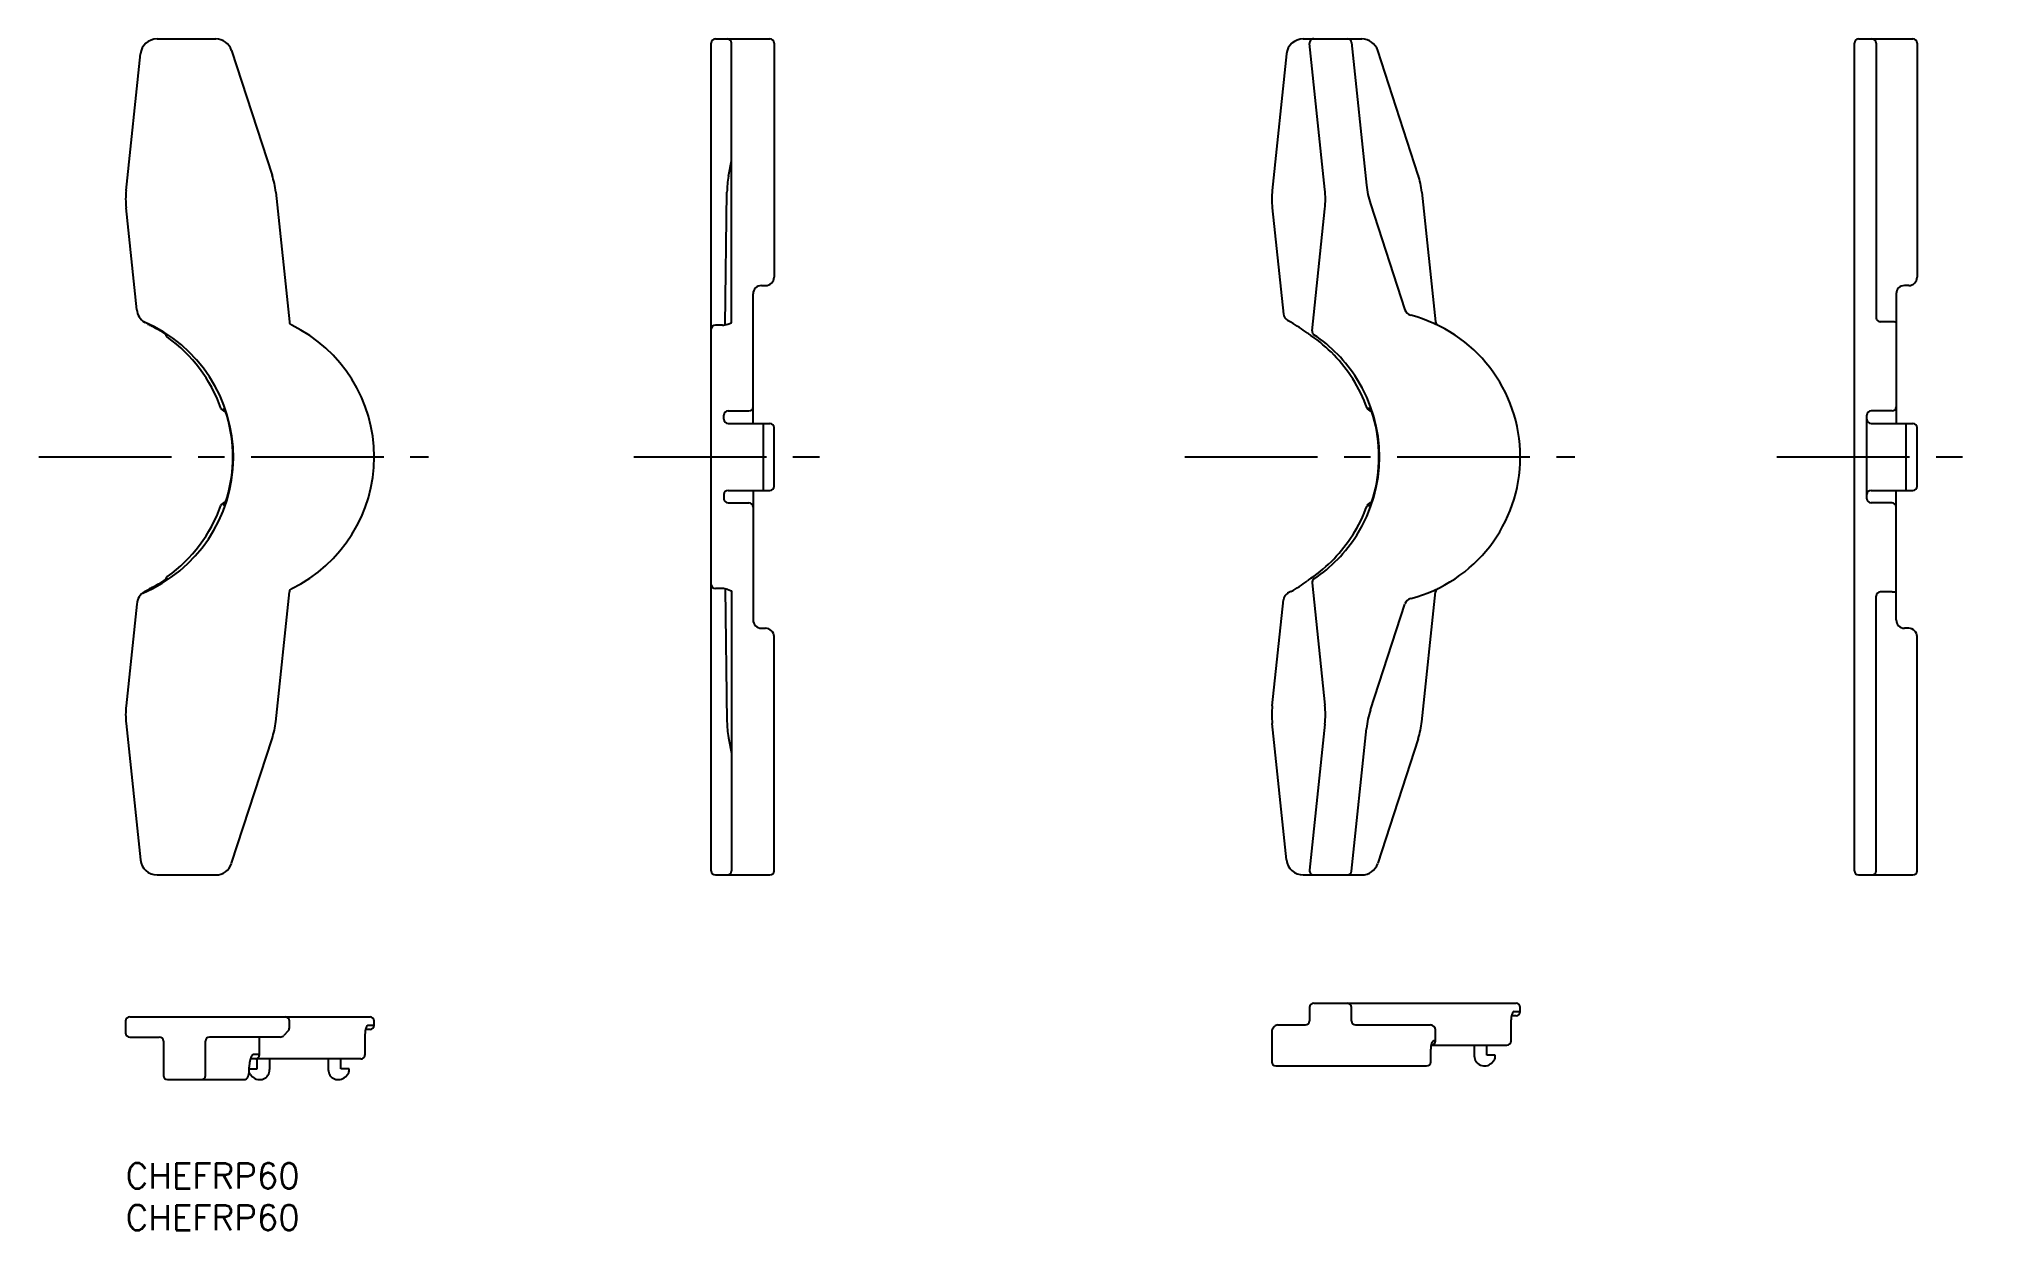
# Model space of a CAD drawing. Extents: x -10 to 222, y -8 to 134.
import ezdxf

# ---------------------------------------------------------------- set-up
doc = ezdxf.new("R2010")
doc.units = 0
doc.header["$LTSCALE"] = 0.5
doc.linetypes.add('CENTER', pattern=[50.8, 31.75, -6.35, 6.35, -6.35])
for name, color, linetype in [('MSM_CENTER', 1, 'CENTER'), ('MSM_CONTINUOUS', 7, 'CONTINUOUS'), ('MSM_PART_NUMBER', 7, 'CONTINUOUS')]:
    doc.layers.add(name, color=color, linetype=linetype)
doc.styles.get("Standard").update_dxf_attribs({"font": 'txt.shx', "height": 3, "bigfont": 'bigfont.shx'})

# ---------------------------------------------------------------- blocks, each defined once
blk = doc.blocks.new('*U4')
at = {"layer": 'MSM_PART_NUMBER'}
blk.add_text('CHEFRP60', height=3, dxfattribs=at).set_placement((0, -3))
blk = doc.blocks.new('*U5')
at = {"layer": 'MSM_PART_NUMBER'}
blk.add_text('CHEFRP60', height=3, dxfattribs=at).set_placement((0, -8))

msp = doc.modelspace()

# ---------------------------------------------------------------- linework, layer by layer
at = {"layer": 'MSM_CENTER'}
for p, q in [((-10.39, 84.49), (36.25, 84.49)), ((60.8, 84.49), (85.24, 84.49)), ((126.75, 84.49), (173.39, 84.49)), ((197.58, 84.49), (222.03, 84.49))]:
    msp.add_line(p, q, dxfattribs=at)
at = {"layer": 'MSM_CONTINUOUS'}
for p, q in [((0.05, 116.37), (1.77, 132.7)), ((3.76, 134.49), (10.78, 134.49)), ((12.68, 133.11), (17.52, 118.21)), ((70.08, 34.99), (70.08, 133.99)), ((70.58, 134.49), (77.08, 134.49)), ((72.48, 100.53), (72.48, 133.99)), ((77.58, 133.99), (77.58, 105.99)), ((138.91, 132.7), (137.2, 116.37)), ((140.9, 134.49), (147.92, 134.49)), ((143.5, 116.48), (141.67, 133.94)), ((146.68, 134.05), (148.47, 117)), ((154.66, 118.21), (149.82, 133.11)), ((206.86, 34.99), (206.86, 133.99)), ((207.36, 134.49), (213.86, 134.49)), ((209.46, 133.99), (209.46, 101.14)), ((214.36, 133.99), (214.36, 105.99)), ((72.15, 118.08), (72.48, 119.92)), ((1.33, 102.1), (0.05, 114.28)), ((17.96, 116.16), (19.59, 100.64)), ((71.73, 100.27), (71.95, 116.14)), ((137.2, 114.28), (138.53, 101.58)), ((141.97, 99.57), (143.5, 114.18)), ((148.95, 114.75), (153.07, 102.09)), ((155.1, 116.16), (156.73, 100.64)), ((76.08, 104.99), (76.58, 104.99)), ((213.36, 104.99), (212.86, 104.99)), ((75.08, 88.49), (75.08, 103.99)), ((211.86, 103.99), (211.86, 88.49)), ((2.26, 100.62), (2.33, 100.57)), ((71.4, 100.24), (70.58, 100.24)), ((72.07, 100.37), (72.48, 100.53)), ((139.42, 100.61), (139.04, 100.81)), ((211.36, 100.64), (209.96, 100.64)), ((71.58, 88.99), (71.58, 89.49)), ((72.08, 89.99), (74.58, 89.99)), ((72.08, 88.49), (77.08, 88.49)), ((76.28, 88.49), (76.28, 80.49)), ((148.54, 90.33), (148.84, 90.33)), ((208.36, 79.49), (208.36, 89.49)), ((211.36, 89.99), (208.86, 89.99)), ((208.86, 88.49), (213.86, 88.49)), ((213.06, 80.49), (213.06, 88.49)), ((77.58, 80.99), (77.58, 87.99)), ((214.36, 80.99), (214.36, 87.99)), ((71.58, 79.99), (71.58, 79.49)), ((72.08, 80.49), (77.08, 80.49)), ((75.08, 80.49), (75.08, 64.99)), ((208.86, 80.49), (213.86, 80.49)), ((211.86, 64.99), (211.86, 80.49)), ((72.08, 78.99), (74.58, 78.99)), ((148.54, 78.66), (148.84, 78.66)), ((211.36, 78.99), (208.86, 78.99)), ((2.26, 68.37), (2.33, 68.42)), ((17.96, 52.82), (19.59, 68.35)), ((71.4, 68.75), (70.58, 68.75)), ((71.73, 68.72), (71.95, 52.85)), ((72.07, 68.62), (72.48, 68.46)), ((72.48, 68.46), (72.48, 34.99)), ((137.2, 54.71), (138.53, 67.4)), ((139.42, 68.38), (139.04, 68.18)), ((141.97, 69.42), (143.5, 54.81)), ((155.1, 52.82), (156.73, 68.35)), ((209.46, 34.99), (209.46, 67.85)), ((211.36, 68.35), (209.96, 68.35)), ((1.33, 66.88), (0.05, 54.71)), ((148.95, 54.24), (153.07, 66.89)), ((76.08, 63.99), (76.58, 63.99)), ((77.58, 34.99), (77.58, 62.99)), ((213.36, 63.99), (212.86, 63.99)), ((214.36, 34.99), (214.36, 62.99)), ((0.05, 52.62), (1.77, 36.29)), ((138.91, 36.29), (137.2, 52.62)), ((143.5, 52.51), (141.67, 35.05)), ((146.68, 34.94), (148.47, 51.99)), ((12.68, 35.88), (17.52, 50.78)), ((72.15, 50.9), (72.48, 49.07)), ((154.66, 50.78), (149.82, 35.88)), ((3.76, 34.49), (10.78, 34.49)), ((70.58, 34.49), (77.08, 34.49)), ((140.9, 34.49), (147.92, 34.49)), ((207.36, 34.49), (213.86, 34.49)), ((141.66, 18.64), (141.66, 17.04)), ((142.16, 19.14), (166.38, 19.14)), ((146.68, 17.04), (146.68, 18.64)), ((166.88, 18.14), (166.88, 18.64)), ((0, 17), (0, 15.6)), ((0.5, 17.5), (29.24, 17.5)), ((19.59, 16.19), (19.59, 17)), ((28.99, 16.5), (29.74, 16.5)), ((29.74, 16.5), (29.74, 17)), ((137.46, 16.34), (137.25, 16.07)), ((137.86, 16.54), (141.16, 16.54)), ((147.18, 16.54), (156.13, 16.54)), ((165.78, 14.64), (165.78, 17.14)), ((166.38, 17.64), (165.84, 17.64)), ((166.14, 18.14), (166.88, 18.14)), ((0.5, 15.1), (4.02, 15.1)), ((4.52, 14.6), (4.52, 10.5)), ((9.54, 10.5), (9.54, 14.6)), ((18.5, 15.1), (10.04, 15.1)), ((16.01, 13), (16.01, 15.1)), ((19.45, 15.85), (18.93, 15.29)), ((28.64, 13), (28.64, 15.5)), ((29.24, 16), (28.69, 16)), ((137.14, 15.76), (137.14, 12.14)), ((156.21, 14.14), (165.28, 14.14)), ((156.73, 14.64), (156.51, 14.64)), ((156.73, 14.64), (156.73, 15.94)), ((161.38, 14.14), (161.38, 12.84)), ((162.88, 12.94), (162.88, 14.14)), ((28.14, 12.5), (14.92, 12.5)), ((16.01, 13), (15.27, 13)), ((15.73, 11.3), (15.73, 12.5)), ((17.23, 12.5), (17.23, 11.2)), ((24.23, 12.5), (24.23, 11.2)), ((25.73, 11.3), (25.73, 12.5)), ((137.64, 11.64), (155.66, 11.64)), ((156.16, 12.14), (156.16, 13.64)), ((163.88, 12.94), (162.88, 12.94)), ((163.43, 11.99), (163.73, 12.29)), ((163.88, 12.65), (163.88, 12.94)), ((5.02, 10), (14.13, 10)), ((14.79, 11), (14.79, 11.5)), ((14.79, 11.3), (15.73, 11.3)), ((14.88, 10.65), (15.18, 10.35)), ((26.73, 11.3), (25.73, 11.3)), ((26.29, 10.35), (26.59, 10.65)), ((26.73, 11.01), (26.73, 11.3))]:
    msp.add_line(p, q, dxfattribs=at)
for centre, radius, start, end in [((3.76, 132.49), 2, 90, 173.9999), ((10.78, 132.49), 2, 17.9999, 90), ((70.58, 133.99), 0.5, 90, 180), ((71.98, 133.99), 0.5, 0, 90), ((77.08, 133.99), 0.5, 0, 90), ((140.9, 132.49), 2, 90, 173.9999), ((142.16, 133.99), 0.5, 90, 185.9999), ((146.19, 133.99), 0.5, 5.9999, 90), ((147.92, 132.49), 2, 17.9999, 90), ((207.36, 133.99), 0.5, 90, 180), ((208.96, 133.99), 0.5, 0, 90), ((213.86, 133.99), 0.5, 0, 90), ((10, 115.33), 10, 173.9999, 185.9999), ((8.01, 115.12), 10, 5.9999, 17.9999), ((83.58, 115.97), 11.63, 169.5268, 179.1622), ((147.14, 115.33), 10, 173.9999, 185.9999), ((132.56, 115.33), 11, 353.9999, 5.9999), ((159.41, 118.15), 11, 185.9999, 197.9999), ((145.15, 115.12), 10, 5.9999, 17.9999), ((76.08, 103.99), 1, 90, 180), ((76.58, 105.99), 1, 270, 0), ((212.86, 103.99), 1, 90, 180), ((213.36, 105.99), 1, 270, 0), ((3.32, 102.31), 2, 185.9999, 237.9997), ((-4.71, 84.46), 17.6, 292.5515, 66.6599), ((-6.81, 84.49), 18.5, 59.1933, 60.3582), ((6.54, 106.89), 7.57, 239.2051, 243.0824), ((-4.99, 84.31), 17.78, 59.2064, 62.903), ((20.09, 100.69), 0.5, 185.9999, 244.1445), ((12.24, 84.49), 17.5, 295.8553, 64.1447), ((70.55, 99.77), 0.477, 87.143, 176.8249), ((71.42, 102), 1.75, 269.3439, 291.608), ((139.53, 101.69), 1, 185.9999, 241.2074), ((130.33, 84.49), 18.5, 56.8174, 60.5618), ((130.33, 84.49), 18.5, 53.3718, 56.8174), ((154.02, 102.4), 1, 197.9999, 255.4782), ((149.38, 84.49), 17.5, 284.5218, 75.4782), ((157.23, 100.69), 0.5, 185.9999, 244.1445), ((209.96, 101.14), 0.5, 180, 270), ((211.49, 99.41), 1.24, 72.349, 95.7165), ((2.3, 96.15), 3.88, 45.5177, 62.1539), ((5.27, 99.19), 0.48, 188.2857, 235.4549), ((-5.2, 84.44), 17.61, 19.5394, 54.5985), ((148.78, 109.33), 12.44, 233.3989, 236.0346), ((131.9, 84.4), 17.66, 32.2952, 55.7959), ((142.46, 99.52), 0.5, 173.9999, 236.3267), ((132.39, 84.4), 17.67, 32.2969, 56.3267), ((131.99, 84.46), 17.56, 19.5126, 32.2748), ((132.55, 84.49), 17.48, 327.685, 32.3172), ((11.86, 90.49), 0.497, 199.078, 272.7338), ((8.37, 88.25), 3.93, 16.3312, 31.9242), ((-4.64, 84.49), 17.47, 343.8383, 16.1617), ((72.08, 89.49), 0.5, 90, 180), ((72.08, 88.99), 0.5, 180, 270), ((74.58, 90.49), 0.5, 270, 0), ((77.08, 87.99), 0.5, 0, 90), ((149.01, 90.49), 0.497, 199.078, 274.6109), ((148.84, 90.3), 0.0333, 50.1795, 84.0687), ((148.73, 90.16), 0.207, 34.3921, 50.2292), ((145.47, 88.33), 3.95, 15.0897, 29.6032), ((132.5, 84.49), 17.47, 343.8381, 16.1619), ((208.86, 89.49), 0.5, 90, 180), ((208.86, 88.99), 0.5, 180, 270), ((211.36, 90.49), 0.5, 270, 0), ((213.86, 87.99), 0.5, 0, 90), ((8.37, 80.74), 3.93, 328.0758, 343.6688), ((72.08, 79.99), 0.5, 90, 180), ((72.08, 79.49), 0.5, 180, 270), ((77.08, 80.99), 0.5, 270, 0), ((145.47, 80.66), 3.95, 330.3968, 344.9103), ((208.86, 79.99), 0.5, 90, 180), ((208.86, 79.49), 0.5, 180, 270), ((213.86, 80.99), 0.5, 270, 0), ((-5.2, 84.55), 17.61, 305.4015, 340.4606), ((11.86, 78.5), 0.497, 87.2662, 160.922), ((74.58, 78.49), 0.5, 0, 90), ((131.99, 84.52), 17.56, 327.7252, 340.4874), ((149.01, 78.5), 0.497, 85.3891, 160.922), ((148.84, 78.69), 0.0333, 275.9313, 309.8205), ((148.73, 78.83), 0.207, 309.7708, 325.6079), ((211.36, 78.49), 0.5, 0, 90), ((131.9, 84.59), 17.66, 304.2041, 327.7048), ((132.39, 84.59), 17.67, 303.6733, 327.7031), ((2.3, 72.83), 3.88, 297.8461, 314.4823), ((5.27, 69.8), 0.48, 124.5451, 171.7143), ((148.78, 59.66), 12.44, 123.9654, 126.6011), ((142.46, 69.47), 0.5, 123.6733, 186.0001), ((3.32, 66.68), 2, 122.0003, 174.0001), ((-6.81, 84.49), 18.5, 299.6418, 300.8067), ((6.54, 62.1), 7.57, 116.9176, 120.7949), ((-4.99, 84.68), 17.78, 297.097, 300.7936), ((20.09, 68.3), 0.5, 115.8555, 174.0001), ((70.55, 69.22), 0.477, 183.1751, 272.857), ((71.42, 66.99), 1.75, 68.392, 90.6561), ((139.53, 67.3), 1, 118.7926, 174.0001), ((130.33, 84.49), 18.5, 299.4382, 303.1826), ((130.33, 84.49), 18.5, 303.1826, 306.6282), ((154.02, 66.59), 1, 104.5218, 162.0001), ((157.23, 68.3), 0.5, 115.8555, 174.0001), ((209.96, 67.85), 0.5, 90, 180), ((211.49, 69.58), 1.24, 264.2835, 287.651), ((76.08, 64.99), 1, 180, 270), ((76.58, 62.99), 1, 0, 90), ((212.86, 64.99), 1, 180, 270), ((213.36, 62.99), 1, 0, 90), ((10, 53.66), 10, 174.0001, 186.0001), ((147.14, 53.66), 10, 174.0001, 186.0001), ((132.56, 53.66), 11, 354.0001, 6.0001), ((159.41, 50.84), 11, 162.0001, 174.0001), ((8.01, 53.87), 10, 342.0001, 354.0001), ((83.58, 53.02), 11.63, 180.8378, 190.4732), ((145.15, 53.87), 10, 342.0001, 354.0001), ((3.76, 36.49), 2, 186.0001, 270), ((10.78, 36.49), 2, 270, 342.0001), ((70.58, 34.99), 0.5, 180, 270), ((71.98, 34.99), 0.5, 270, 0), ((77.08, 34.99), 0.5, 270, 0), ((140.9, 36.49), 2, 186.0001, 270), ((142.16, 34.99), 0.5, 174.0001, 270), ((146.19, 34.99), 0.5, 270, 354.0001), ((147.92, 36.49), 2, 270, 342.0001), ((207.36, 34.99), 0.5, 180, 270), ((208.96, 34.99), 0.5, 270, 0), ((213.86, 34.99), 0.5, 270, 0), ((142.16, 18.64), 0.5, 90, 180), ((146.18, 18.64), 0.499, 359.8431, 89.8422), ((166.38, 18.64), 0.5, 0, 90), ((0.5, 17), 0.5, 90, 180), ((19.09, 17), 0.499, 359.8431, 89.8423), ((29.45, 15.97), 0.735, 139.4127, 164.0723), ((29.01, 16.35), 0.158, 94.6703, 138.8808), ((29.24, 17), 0.5, 0, 90), ((29.24, 16.5), 0.5, 270, 359.9999), ((137.86, 16.04), 0.5, 90, 142.3517), ((141.16, 17.04), 0.5, 270, 0), ((147.18, 17.04), 0.5, 180, 270), ((156.13, 15.94), 0.6, 0, 90), ((168.01, 17.16), 2.23, 162.9664, 180.47), ((166.59, 17.61), 0.735, 139.4127, 164.0723), ((166.15, 17.98), 0.158, 94.6703, 138.8808), ((166.38, 18.14), 0.5, 270, 0), ((0.5, 15.6), 0.5, 180, 270), ((4.02, 14.6), 0.5, 0, 90), ((10.04, 14.6), 0.5, 90, 180), ((18.5, 15.7), 0.6, 270.006, 316.9294), ((19.09, 16.19), 0.5, 316.9294, 0), ((30.87, 15.52), 2.23, 162.9664, 180.47), ((137.64, 15.76), 0.5, 142.3517, 180), ((158.39, 13.66), 2.23, 162.9664, 180.47), ((156.23, 14.64), 0.499, 270.1578, 0.1569), ((156.97, 14.11), 0.735, 139.4127, 164.0723), ((156.53, 14.48), 0.158, 94.6703, 138.8808), ((165.28, 14.64), 0.5, 270, 0), ((19.04, 11.51), 4.25, 170.6637, 180.1359), ((16.85, 11.91), 2.02, 154.2388, 171.6322), ((15.42, 12.59), 0.435, 108.2528, 153.0937), ((15.52, 12.99), 0.488, 271.4731, 1.4009), ((28.14, 13), 0.5, 270, 316.9042), ((28.14, 13), 0.5, 316.9042, 0), ((137.64, 12.14), 0.5, 180, 270), ((155.66, 12.14), 0.499, 270.1578, 0.1569), ((162.58, 12.84), 1.2, 180, 315), ((163.38, 12.65), 0.5, 315, 360), ((5.02, 10.5), 0.5, 180, 270), ((9.04, 10.5), 0.499, 270.1578, 0.1569), ((14.12, 10.58), 0.581, 271.171, 340.7594), ((13.2, 11.01), 1.59, 337.0316, 359.5801), ((15.23, 11.01), 0.5, 204.2414, 225), ((16.03, 11.2), 1.2, 225, 360), ((25.44, 11.2), 1.2, 180, 315), ((26.23, 11.01), 0.5, 315, 360)]:
    msp.add_arc(centre, radius, start, end, dxfattribs=at)

# ---------------------------------------------------------------- block references
for name in ['*U4', '*U5']:
    msp.add_blockref(name, (0, 0), dxfattribs=at)

doc.saveas('drawing.dxf')
